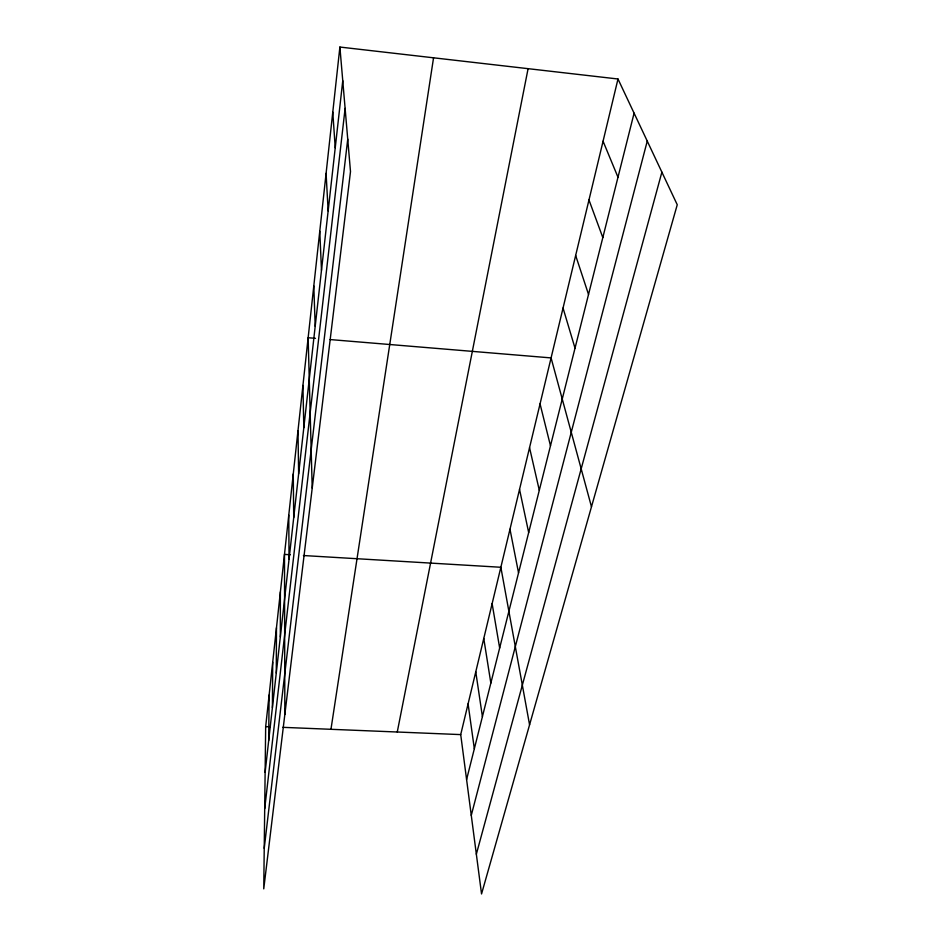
<?xml version="1.0" encoding="UTF-8"?>
<svg xmlns="http://www.w3.org/2000/svg" width="941" height="941" viewBox="0 0 941 941"><rect width="100%" height="100%" fill="white"/><g stroke="black" fill="none" stroke-linecap="round" stroke-linejoin="round"><path stroke-width="1.41" d="M280.336 636.916L280.383 591.936M276.278 673.062L276.466 627.812M272.396 707.62L272.714 662.17M268.679 740.673L269.114 695.081M339.889 47.05L265.668 726.64L263.751 888.869L350.499 171.591L339.889 47.05L617.99 78.997L677.249 204.75L481.545 893.95L460.714 734.603L617.99 78.997M265.127 772.326L342.759 80.75M264.703 808.766L345.112 108.38M264.233 848.323L347.747 139.162M330.961 729.299L433.554 57.813M397.267 732.004L528.089 68.669M466.595 779.56L634.093 113.155M471.276 815.365L647.255 141.091M476.346 854.205L661.888 172.144M265.668 726.64L269.949 726.817M282.759 727.334L460.714 734.603M290.31 554.755L284.488 554.402L284.841 714.478M303.414 555.531L500.859 567.27L529.571 724.805M315.47 338.337L308.142 337.737L312.212 488.132M330.103 339.56L551.085 357.909L591.477 506.787M603.063 141.221L617.99 177.237M588.972 199.951L602.816 237.567M575.657 255.481L588.525 294.451M563.047 308.06L575.022 348.182M540.052 403.889L550.485 445.811M529.548 447.669L539.299 490.273M519.538 489.402L528.677 532.571M509.987 529.23L518.538 572.869M492.131 603.663L499.659 647.996M483.768 638.492L490.849 683.072M475.77 671.874L482.415 716.63M468.089 703.88L474.335 748.754M332.785 112.108L335.231 147.866M326.092 173.403L328.15 210.937M319.775 231.251L321.481 270.29M313.8 285.946L315.2 326.268M302.931 385.434L303.814 427.732M297.979 430.778L298.638 473.841M293.263 473.97L293.721 517.656M288.769 515.127L289.04 559.342"/></g></svg>
